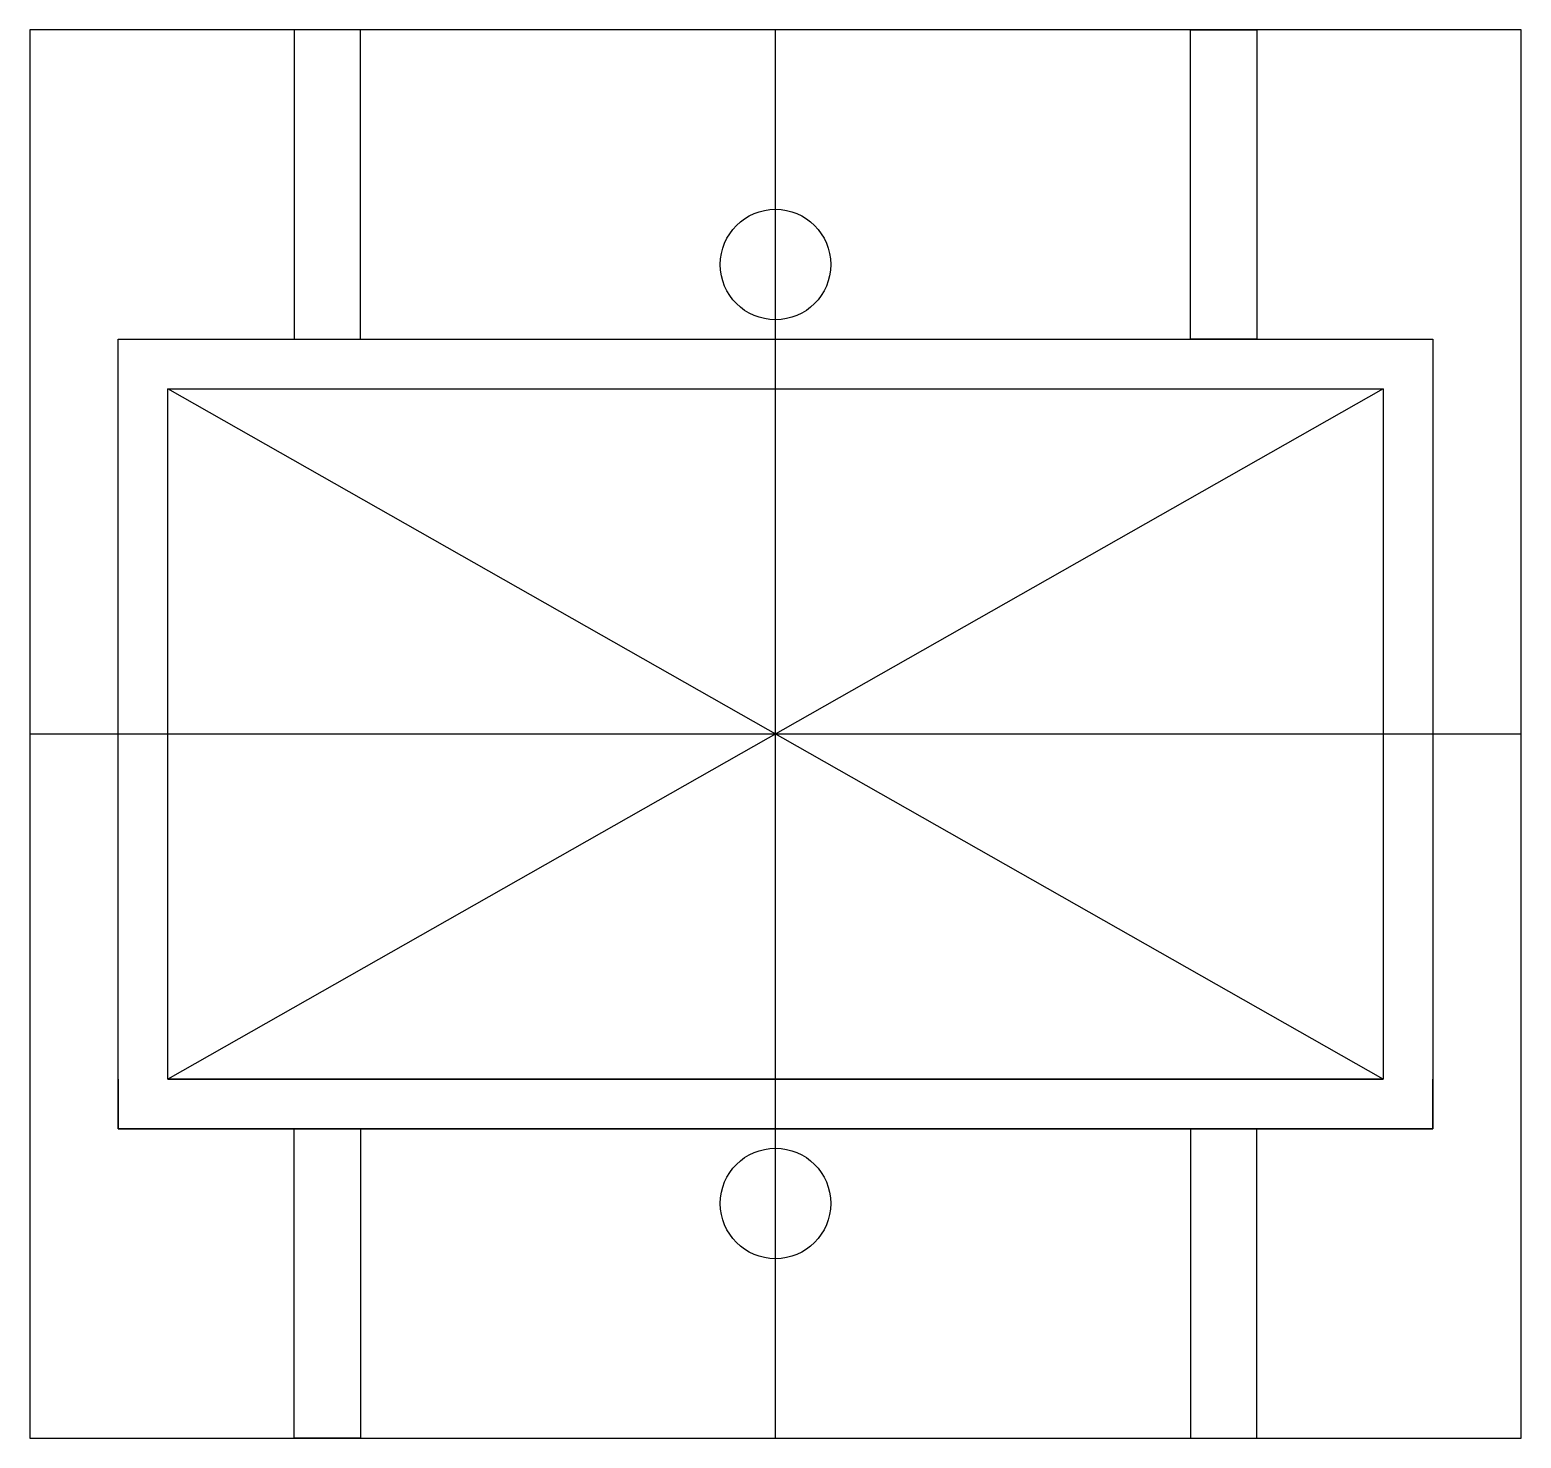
# Model space of a CAD drawing. Header units: millimetres. Extents: x -27 to 27, y -25.5 to 25.5.
import ezdxf

# ---------------------------------------------------------------- set-up
doc = ezdxf.new("R2010")
doc.units = ezdxf.units.MM
doc.layers.get('0').update_dxf_attribs({"linetype": 'CONTINUOUS'})

msp = doc.modelspace()

# ---------------------------------------------------------------- linework, layer by layer
for p, q in [((0, -25.5), (0, 25.5)), ((-23.8, 14.3), (23.8, 14.3)), ((-23.8, 12.5), (-23.8, 14.3)), ((23.8, 14.3), (23.8, 12.5)), ((-22, -12.5), (-22, 12.5)), ((22, 12.5), (-22, -12.5)), ((27, 0), (-27, 0)), ((-23.8, -12.5), (-23.8, -14.3)), ((23.8, -14.3), (23.8, -12.5)), ((-23.8, -14.3), (23.8, -14.3))]:
    msp.add_line(p, q)
for points in [[(-27, 25.5), (-27, -25.5), (27, -25.5), (27, 25.5)], [(-17.423, 14.3), (-15.023, 14.3), (-15.023, 25.5), (-17.423, 25.5)], [(15.023, 14.3), (15.023, 25.5), (17.423, 25.5), (17.423, 14.3)], [(-23.8, 14.3), (23.8, 14.3), (23.8, -14.3), (-23.8, -14.3)], [(-22, 12.5), (22, 12.5), (22, -12.5), (-22, -12.5), (22, -12.5)], [(-17.423, -14.3), (-15.023, -14.3), (-15.023, -25.5), (-17.423, -25.5)], [(17.423, -14.3), (15.023, -14.3), (15.023, -25.5), (17.423, -25.5)]]:
    msp.add_lwpolyline(points, close=True)
for centre in [(0, 17), (0, -17)]:
    msp.add_circle(centre, 2)

doc.saveas('drawing.dxf')
